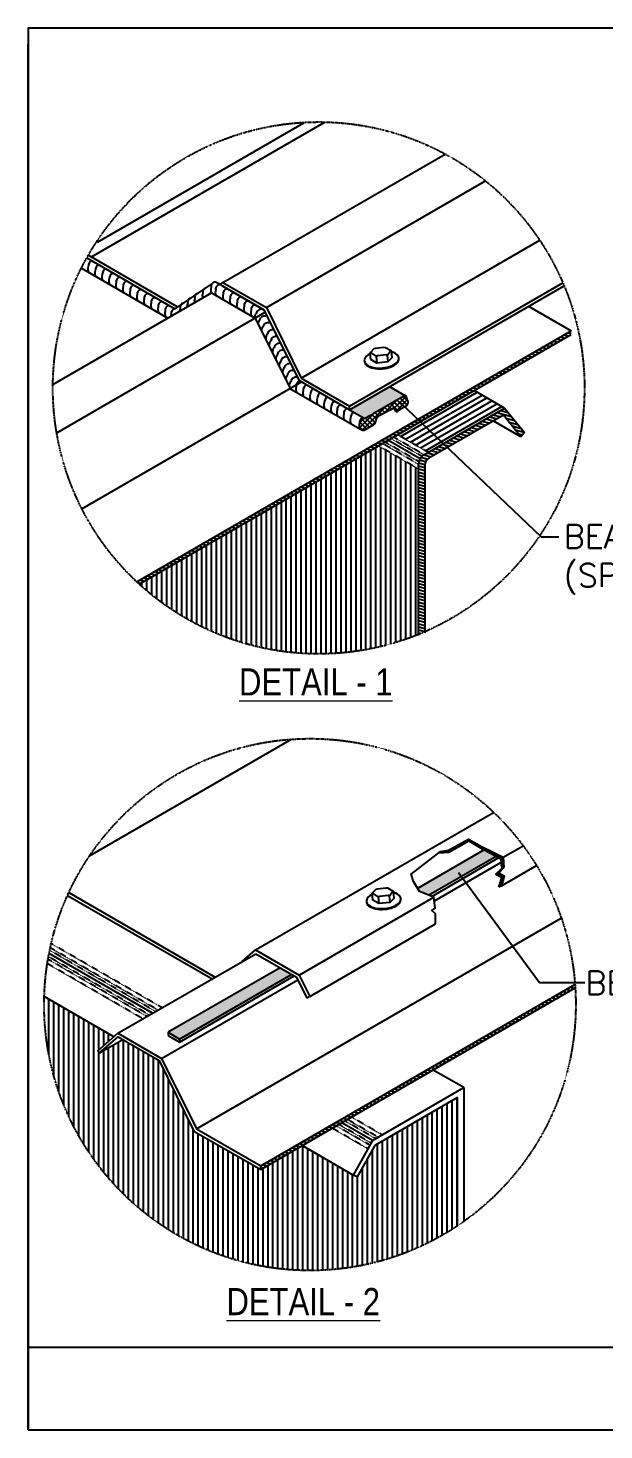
# Model space of a CAD drawing. Header units: millimetres. Extents: x 0 to 2669304, y -3314102 to 0.
# Drawn here: x 2642442 to 2648436, y -3236837 to -3222255 of the extents above; entities that cross this region are included whole.
import ezdxf

# ---------------------------------------------------------------- set-up
doc = ezdxf.new("R2010")
doc.units = ezdxf.units.MM
doc.header["$LTSCALE"] = 0.4
doc.header["$MEASUREMENT"] = 0
doc.linetypes.add('DOT2', pattern=[0.125, 0, -0.125])
doc.linetypes.add('HIDDEN', pattern=[0.375, 0.25, -0.125])
for name, color, linetype in [('05', 7, 'Continuous'), ('MISCEL', 7, 'Continuous'), ('Screws', 3, 'Continuous'), ('SECONDARY', 6, 'Continuous'), ('SHEETING', 150, 'Continuous')]:
    doc.layers.add(name, color=color, linetype=linetype)
doc.layers.add('TEXT', color=7, linetype='Continuous', lineweight=13)
doc.styles.add('HEADINGS', font='ARIALN.TTF', dxfattribs={"height": 25})
doc.styles.add('ROMANS', font='romans.shx')
doc.dimstyles.new('Standard 1', dxfattribs={"dimtxt": 2.5, "dimasz": 2, "dimexe": 1, "dimexo": 1, "dimgap": 0.5, "dimtad": 1, "dimdec": 0, "dimzin": 0, "dimdsep": 46, "dimtxsty": 'ROMANS', "dimcen": 0, "dimclrd": 2, "dimclre": 2, "dimadec": 0, "dimazin": 0, "dimtfac": 1, "dimtdec": 0, "dimtofl": 0, "dimtmove": 2, "dimatfit": 3, "dimfxl": 0, "dimtolj": 1, "dimtzin": 0, "dimarcsym": 0})

msp = doc.modelspace()

# ---------------------------------------------------------------- hatches: boundary and pattern name
msp.add_hatch(color=3).paths.add_polyline_path([(2646344.8608, -3226089.2369, -0.3878560601), (2646371.7309, -3226080.3389), (2646205.3801, -3225984.4969), (2645789.3547, -3226224.6893), (2645946.6497, -3226315.3137, 0.0306417575), (2646050.121, -3226257.7813)])
h = msp.add_hatch()
h.set_pattern_fill('ANSI37', color=251, scale=290.952539, style=0)
h.set_pattern_definition([(45, (2614034.04, -3232812.055), (-25.716814, 25.716814), []), (135, (2614034.04, -3232812.055), (-25.716814, -25.716814), [])])
edge = h.paths.add_edge_path()
edge.add_arc((2645945.547, -3226357.5688), 54.0505, 115.45974925, 188.44231176)
edge.add_arc((2645951.8747, -3226390.5192), 64.8143, 157.2972835, 210.67076594)
edge.add_arc((2645929.8637, -3226393.3583), 45.2945, 221.85558792, 304.55206733)
edge.add_line((2645955.5527, -3226430.6633), (2646024.2169, -3226390.3503))
edge.add_arc((2646005.5166, -3226332.3594), 60.9314, 287.87293353, 333.45827621)
edge.add_arc((2646152.5878, -3226357.1589), 92.5933, 133.25433312, 181.50240264, ccw=False)
edge.add_arc((2645899.6479, -3225835.8966), 491.7968, 292.66264413, 304.32546965)
edge.add_arc((2645905.7089, -3225601.7632), 695.3731, 292.96025883, 298.90172869)
edge.add_arc((2646242.3655, -3226228.5806), 18.0623, 3.16356488, 91.82967943, ccw=False)
edge.add_arc((2646283.2674, -3226223.5105), 23.227, 190.10008337, 245.20647689)
edge.add_arc((2646276.2952, -3226224.684), 20.1041, 262.08598462, 314.16165145)
edge.add_arc((2646044.4239, -3225841.0997), 467.8301, 301.70663859, 308.91778231)
edge.add_line((2646338.3168, -3226205.094), (2646387.5013, -3226178.7056))
edge.add_arc((2646346.5088, -3226146.2275), 52.2993, 321.61044126, 395.56309054)
edge.add_arc((2646377.7899, -3226116.2722), 11.2725, 2.34836801, 62.30350408)
edge.add_arc((2646363.1684, -3226099.5021), 20.9891, 341.12772535, 510.72040325)
edge.add_line((2646344.8608, -3226089.2369), (2646050.121, -3226257.7813))
edge.add_arc((2645529.4301, -3225443.1381), 966.8311, 295.56275361, 302.58526648, ccw=False)
at = {"linetype": 'DOT2', "ltscale": 0.3}
h = msp.add_hatch(dxfattribs=at)
h.set_pattern_fill('ANSI31', color=208, scale=414.607367, angle=45, style=0)
h.set_pattern_definition([(90, (2641243.234, -3249206.37), (-51.82592, 5e-15), [])])
h.paths.add_polyline_path([(2646505.7957, -3226841.8773), (2646087.7729, -3226600.5317), (2643597.9472, -3228038.0333, 0.2893935843), (2646505.7957, -3228562.3241)])
h = msp.add_hatch()
h.set_pattern_fill('ANSI31', color=251, scale=99.505768, angle=35, style=0)
h.set_pattern_definition([(80, (2639391.42, -3247994.343), (-12.2492565, 2.1598744), [])])
h.paths.add_polyline_path([(2647028.2977, -3230709.3647), (2647027.9842, -3230692.7757), (2646818.0761, -3230808.0145), (2646819.4273, -3230825.8499), (2646820.911, -3230825.7374)])
h.paths.add_polyline_path([(2646818.0761, -3230808.0145), (2646734.5276, -3230820.8621), (2646718.1421, -3230833.5229), (2646819.4273, -3230825.8499)])
h.paths.add_polyline_path([(2647169.4074, -3230772.5324), (2647027.9842, -3230692.7757), (2647028.2977, -3230709.3647), (2647169.6242, -3230792.532), (2647263.8501, -3230842.3593), (2647364.3142, -3230895.3861), (2647385.7252, -3230880.6716), (2647267.6794, -3230821.4546)])
h.paths.add_polyline_path([(2647385.7252, -3230880.6716), (2647364.3142, -3230895.3861), (2647371.6901, -3230996.7478), (2647394.6756, -3230986.8561)])
h.paths.add_polyline_path([(2647394.6756, -3230986.8561), (2647371.6901, -3230996.7478), (2647311.3782, -3231057.2436), (2647341.1188, -3231042.5291)])
h.paths.add_polyline_path([(2647341.1188, -3231042.5291), (2647311.3782, -3231057.2436), (2647369.2194, -3231087.2213), (2647398.9599, -3231072.5068), (2647398.9599, -3231072.5068)])
h.paths.add_polyline_path([(2647398.9599, -3231072.5068), (2647369.2194, -3231087.2213), (2647340.4226, -3231192.0715), (2647370.163, -3231177.3571), (2647370.1631, -3231177.357)])
h = msp.add_hatch(color=3)
h.paths.add_polyline_path([(2643901.9754, -3232701.3204), (2644017.6632, -3232771.1967), (2645183.6947, -3232098.1906), (2645065.6417, -3232030.0327)])
h.paths.add_polyline_path([(2646495.5516, -3231205.1563), (2646515.1428, -3231237.9694), (2646610.4523, -3231274.6995), (2647313.818, -3230868.7333), (2647263.8501, -3230842.3593), (2647191.1222, -3230803.9003)])
h = msp.add_hatch(dxfattribs=at)
h.set_pattern_fill('ANSI31', color=208, scale=414.607367, angle=45, style=0)
h.set_pattern_definition([(90, (2638357.64, -3273045.87), (-51.82592, 5e-15), [])])
edge = h.paths.add_edge_path()
edge.add_arc((2645376.1639, -3232412.6648), 2766.2941, 178.28877653, 303.70921748)
edge.add_line((2646911.397, -3234713.8476), (2646911.397, -3233380.3013))
edge.add_line((2646911.397, -3233380.3013), (2646050.478, -3233877.3532))
edge.add_line((2646050.478, -3233877.3532), (2645867.8412, -3234204.1913))
edge.add_line((2645867.8412, -3234204.1913), (2645825.5688, -3234185.905))
edge.add_line((2645825.5688, -3234185.905), (2645328.9317, -3233899.1964))
edge.add_line((2645328.9317, -3233899.1964), (2645295.8372, -3233880.0893))
edge.add_line((2645295.8372, -3233880.0893), (2644864.1729, -3234129.3107))
edge.add_line((2644864.1729, -3234129.3107), (2644168.6939, -3233728.6288))
edge.add_line((2644168.6939, -3233728.6288), (2643806.0254, -3232995.6126))
edge.add_line((2643806.0254, -3232995.6126), (2643427.8941, -3232777.2984))
edge.add_line((2643427.8941, -3232777.2984), (2643187.3473, -3232916.1782))
edge.add_line((2643187.3473, -3232916.1782), (2643167.4937, -3232893.2517))
edge.add_line((2643167.4937, -3232893.2517), (2643335.1361, -3232748.078))
edge.add_line((2643335.1361, -3232748.078), (2642611.1036, -3232330.0576))
at = {"layer": 'SECONDARY'}
h = msp.add_hatch(dxfattribs=at)
h.set_pattern_fill('ANSI31', color=251, scale=248.76442, angle=300, style=0)
h.set_pattern_definition([(345, (2670862.17, -3249206.37), (8.04812, 30.035997), [])])
h.paths.add_polyline_path([(2646570.9871, -3226802.3786, -0.2679491924), (2646612.4479, -3226730.5665), (2647389.9523, -3226281.674), (2647571.2935, -3226507.975), (2647608.6042, -3226462.6337), (2647402.541, -3226208.6396), (2646563.2398, -3226693.2103, 0.2281260898), (2646505.7957, -3226790.4078), (2646505.7957, -3228562.3241, 0.0063908278), (2646570.9871, -3228534.9311)])
h.paths.add_polyline_path([(2648094.5987, -3225441.8903), (2648094.5987, -3225404.2919), (2643572.9666, -3228014.8574, 0.0030795702), (2643597.9472, -3228038.0333)])
at = {"layer": 'SECONDARY', "linetype": 'DOT2', "ltscale": 0.3}
h = msp.add_hatch(dxfattribs=at)
h.set_pattern_fill('ANSI31', color=208, scale=414.607367, angle=345, style=0)
h.set_pattern_definition([(30, (2640649.75, -3238333.064), (-25.91296, 44.88256), [])])
h.paths.add_polyline_path([(2647402.541, -3226208.6396), (2647084.5455, -3226025.0448), (2646287.8276, -3226485.0301), (2646605.8231, -3226668.6249)])
at = {"layer": 'SECONDARY'}
h = msp.add_hatch(dxfattribs=at)
h.set_pattern_fill('ANSI31', color=251, scale=248.76442, angle=300, style=0)
h.set_pattern_definition([(345, (2639391.42, -3247994.343), (8.04812, 30.035997), [])])
h.paths.add_polyline_path([(2648137.0464, -3232239.7164, 0.0032751814), (2648134.5438, -3232203.5628), (2644864.1729, -3234091.7123), (2644864.1729, -3234129.3107)])

# ---------------------------------------------------------------- linework, layer by layer
at = {"color": 3}
for p, q in [((2644896.6475, -3225186.3007, 4850.4126), (2644396.789, -3224897.7744, 4845.5558)), ((2644358.3088, -3224911.7035, 4845.4525), (2643969.03, -3225174.4548, 4850.4126)), ((2644352.2305, -3225009.4324, 4845.4525), (2644805.9754, -3225271.4022, 4845.4525)), ((2644896.6475, -3225186.3007, 4850.4126), (2645259.3159, -3225919.317, 4850.4126)), ((2644805.9754, -3225271.4022, 4845.4525), (2645168.6439, -3226004.4184, 4845.4525)), ((2645259.3159, -3225919.317, 4850.4126), (2645789.3547, -3226224.6893, 4850.4126)), ((2645168.425, -3226004.2923, 4850.4126), (2645896.1271, -3226423.5813, -6576.0438)), ((2646205.3801, -3225984.4969, -6576.0438), (2646371.7309, -3226080.3389, -6576.0438)), ((2645789.3547, -3226224.6893, -6576.0438), (2645946.649, -3226315.3134, -6576.0438)), ((2643901.9754, -3232701.3204, -606.3016), (2643901.9754, -3232732.9319, -606.3016)), ((2643901.9754, -3232732.9319, -606.3016), (2644017.6632, -3232802.8082, -606.3016)), ((2644017.6632, -3232771.1967, -606.3016), (2644017.6632, -3232802.8082, -606.3016))]:
    msp.add_line(p, q, dxfattribs=at)
msp.add_line((2666683.7245, -3235979.1073), (2642441.8151, -3235979.1073))
msp.add_lwpolyline([(2642441.8152, -3236837.4536), (2666683.7247, -3236837.4536), (2666683.7247, -3222255.0416), (2642441.8152, -3222255.0416)], close=True)
at = {"color": 3, "elevation": 4850.4126}
msp.add_lwpolyline([(2642996.7854, -3224753.1041), (2643896.2761, -3225272.4253)], dxfattribs=at)
at = {"color": 3}
for points, elevation in [([(2643106.9894, -3224678.874, 0.3728169716), (2643069.0178, -3224738.5918, 0.2371893852), (2643073.0626, -3224796.6689)], 4850.4126), ([(2643179.8758, -3224720.8671, 0.3728169716), (2643141.9042, -3224780.5848, 0.2371893852), (2643145.9491, -3224838.6619)], 4850.4126), ([(2643252.7623, -3224762.8601, 0.3728169716), (2643214.7907, -3224822.5779, 0.2371893852), (2643218.8355, -3224880.655)], 4850.4126), ([(2643325.6487, -3224804.8532, 0.3728169716), (2643287.6771, -3224864.5709, 0.2371893852), (2643291.722, -3224922.648)], 4850.4126), ([(2643397.6149, -3224845.2428, 0.3728169716), (2643359.6433, -3224904.9605, 0.2371893852), (2643363.6882, -3224963.0376)], 4850.4126), ([(2643470.5013, -3224887.2358, 0.3728169716), (2643432.5297, -3224946.9535, 0.2371893852), (2643436.5746, -3225005.0307)], 4850.4126), ([(2644396.789, -3224897.7744, 0.5292362081), (2644348.1856, -3224951.3553, 0.2371893852), (2644352.2305, -3225009.4324)], 4845.4525), ([(2643543.3878, -3224929.2289, 0.3728169716), (2643505.4162, -3224988.9466, 0.2371893852), (2643509.4611, -3225047.0237)], 4850.4126), ([(2643616.2743, -3224971.2219, 0.3728169716), (2643578.3026, -3225030.9396, 0.2371893852), (2643582.3475, -3225089.0168)], 4850.4126), ([(2643689.1607, -3225013.215, 0.3728169716), (2643651.1891, -3225072.9327, 0.2371893852), (2643655.234, -3225131.0098)], 4850.4126), ([(2644204.6662, -3225015.4076, 0.3804637224), (2644177.2819, -3225066.7101, 0.1777288735), (2644175.297, -3225111.3326)], 4847.6301), ([(2644287.9865, -3224959.1689, 0.3804637224), (2644260.6022, -3225010.4714, 0.206286267), (2644261.1474, -3225061.7668)], 4846.5685), ([(2644442.5752, -3224924.203, 0.5061413439), (2644395.6753, -3224978.7735, 0.2371893852), (2644399.7202, -3225036.8506)], 4845.4525), ([(2644510.6129, -3224964.291, 0.3728169716), (2644472.6413, -3225024.0087, 0.2371893852), (2644476.6862, -3225082.0858)], 4850.4126), ([(2644583.4994, -3225006.284, 0.3728169716), (2644545.5278, -3225066.0017, 0.2371893852), (2644549.5726, -3225124.0789)], 4850.4126), ([(2643762.0472, -3225055.208, 0.3728169716), (2643724.0756, -3225114.9257, 0.2371893852), (2643728.1204, -3225173.0028)], 4850.4126), ([(2643834.9336, -3225097.201, 0.3728169716), (2643796.962, -3225156.9188, 0.2371893852), (2643801.0069, -3225214.9959)], 4850.4126), ([(2643907.8201, -3225139.1941, 0.3728169716), (2643869.8485, -3225198.9118, 0.2371893852), (2643873.8933, -3225256.9889)], 4850.4126), ([(2643969.03, -3225174.4548, 0.3728169716), (2643931.0584, -3225234.1725, 0.0837524839), (2643926.1611, -3225255.1712, 0.0837524839)], 4850.4126), ([(2644054.4084, -3225116.827, 0.3804637224), (2644027.0241, -3225168.1295, 0.124830543), (2644022.3294, -3225199.6484)], 4849.5447), ([(2644131.4518, -3225064.8251, 0.3804637224), (2644104.0675, -3225116.1275, 0.1523005101), (2644100.447, -3225154.5472)], 4848.563), ([(2644656.3858, -3225048.2771, 0.3728169716), (2644618.4142, -3225107.9948, 0.2371893852), (2644622.4591, -3225166.0719)], 4850.4126), ([(2644729.2723, -3225090.2701, 0.3728169716), (2644691.3007, -3225149.9878, 0.2371893852), (2644695.3456, -3225208.065)], 4850.4126), ([(2644802.1587, -3225132.2631, 0.3728169716), (2644764.1871, -3225191.9809, 0.2371893852), (2644768.232, -3225250.058)], 4850.4126), ([(2644882.2165, -3225181.8016, 0.4252402268), (2644816.3112, -3225223.2558, 0.1893429699), (2644798.9754, -3225267.3607, 0.1893429699)], 4850.4126), ([(2644917.1136, -3225252.3346, 0.4252402268), (2644851.2082, -3225293.7889, 0.1540078565), (2644834.4845, -3225329.0241, 0.1540078565)], 4850.4126), ([(2644952.0106, -3225322.8677, 0.4252402268), (2644886.1053, -3225364.322, 0.154007811), (2644869.3816, -3225399.5572, 0.154007811)], 4850.4126), ([(2644999.8963, -3225394.9846, 0.4252402268), (2644933.991, -3225436.4389, 0.2371893852), (2644917.7349, -3225492.3411)], 4850.4126), ([(2645034.7934, -3225465.5177, 0.4252402268), (2644968.8881, -3225506.972, 0.2371893852), (2644952.6319, -3225562.8742)], 4850.4126), ([(2645069.6904, -3225536.0508, 0.4252402268), (2645003.7851, -3225577.5051, 0.2371893852), (2644987.529, -3225633.4072)], 4850.4126), ([(2645104.5875, -3225606.5839, 0.4252402268), (2645038.6822, -3225648.0382, 0.2371893852), (2645022.4261, -3225703.9403)], 4850.4126), ([(2645139.4846, -3225677.117, 0.4252402268), (2645073.5793, -3225718.5713, 0.2371893852), (2645057.3232, -3225774.4734)], 4850.4126), ([(2645174.3817, -3225747.6501, 0.4252402268), (2645108.4764, -3225789.1043, 0.2371893852), (2645092.2203, -3225845.0065)], 4850.4126), ([(2645209.2788, -3225818.1832, 0.4252402268), (2645143.3734, -3225859.6374, 0.2371893852), (2645127.1173, -3225915.5396)], 4850.4126), ([(2645244.1758, -3225888.7162, 0.4252402268), (2645178.2705, -3225930.1705, 0.2371893852), (2645162.0144, -3225986.0727)], 4850.4126), ([(2645271.6569, -3225926.4271, 0.3728169716), (2645233.6852, -3225986.1448, 0.2371893852), (2645237.7301, -3226044.222)], 4850.4126), ([(2645344.5433, -3225968.4202, 0.3728169716), (2645306.5717, -3226028.1379, 0.2371893852), (2645310.6166, -3226086.215)], 4850.4126), ([(2645417.4298, -3226010.4132, 0.3728169716), (2645379.4582, -3226070.1309, 0.2371893852), (2645383.503, -3226128.2081)], 4850.4126), ([(2645490.3162, -3226052.4062, 0.3728169716), (2645452.3446, -3226112.124, 0.2371893852), (2645456.3895, -3226170.2011)], 4850.4126), ([(2645563.2027, -3226094.3993, 0.3728169716), (2645525.2311, -3226154.117, 0.2371893852), (2645529.2759, -3226212.1941)], 4850.4126), ([(2645636.0891, -3226136.3923, 0.3728169716), (2645598.1175, -3226196.1101, 0.2371893852), (2645602.1624, -3226254.1872)], 4850.4126), ([(2645697.299, -3226171.6531, 0.3728169716), (2645659.3274, -3226231.3708, 0.2371893852), (2645663.3723, -3226289.4479)], 4850.4126), ([(2645766.8937, -3226211.7488, 0.3728169716), (2645728.9221, -3226271.4665, 0.2371893852), (2645732.967, -3226329.5436)], 4850.4126), ([(2645922.3119, -3226308.7673, 0.3296661907), (2645892.0822, -3226365.5041, 0.2371893852), (2645896.1271, -3226423.5813, 0.3773524111), (2645955.5527, -3226430.6633), (2646024.2169, -3226390.3503, 0.2015688154), (2646060.0264, -3226359.5866, -0.2136881334), (2646089.1394, -3226289.7215, 0.05093265), (2646176.9688, -3226242.0458, 0.0259303623), (2646241.7888, -3226210.5275, -0.4074111277), (2646260.4003, -3226227.5838, 0.2451905253), (2646273.5271, -3226244.5966, 0.231215974), (2646290.3014, -3226239.1062, 0.0314749378), (2646338.3168, -3226205.094), (2646387.5013, -3226178.7056, 0.3343655985), (2646389.053, -3226115.8103, 0.267739393), (2646383.0293, -3226106.2912, 0.9130668946), (2646344.8608, -3226089.2369), (2646344.8608, -3226089.2369), (2646050.121, -3226257.7813, -0.0306510862), (2645946.6172, -3226315.3293)], -6576.0438), ([(2645837.2186, -3226252.2658, 0.3728169716), (2645799.247, -3226311.9835, 0.2371893852), (2645803.2919, -3226370.0606)], -6576.0438)]:
    msp.add_lwpolyline(points, format="xyb", dxfattribs=dict(at, elevation=elevation))
at = {"color": 8, "linetype": 'HIDDEN'}
for centre in [(2645466.8618, -3225998.538, -6063.0158), (2645376.1639, -3232412.6648, -6063.0158)]:
    msp.add_circle(centre, 2766.2941, dxfattribs=at)
at = {"layer": '05', "linetype": 'Continuous'}
msp.add_line((2642441.8152, -3236837.4536), (2642441.8152, -3222424.2656), dxfattribs=at)
at = {"layer": 'MISCEL'}
for p, q in [((2647191.0696, -3230803.9307, -606.3016), (2646495.5516, -3231205.1563, -606.3016)), ((2646610.4523, -3231274.6995, -606.3016), (2647313.818, -3230868.7333, -606.3016)), ((2646643.2943, -3231287.3561, -606.3016), (2647342.4266, -3230883.8334, -606.3016)), ((2645065.6417, -3232030.0327, -606.3016), (2643901.9754, -3232701.3204, -606.3016)), ((2644017.6632, -3232771.1967, -606.3016), (2645183.6947, -3232098.1906, -606.3016)), ((2644017.6632, -3232802.8082, -606.3016), (2645211.0754, -3232113.9989, -606.3016)), ((2643901.9754, -3232701.3204, -606.3016), (2644017.6632, -3232771.1967, -606.3016))]:
    msp.add_line(p, q, dxfattribs=at)
at = {"layer": 'Screws', "color": 31}
for p, q in [((2646230.5077, -3225683.0125, -6576.0438), (2646223.9195, -3225614.6315, -6576.0438)), ((2646009.1391, -3225703.0116, -6576.0438), (2646002.717, -3225631.9256, -6576.0438)), ((2646064.3292, -3225670.2983, -6576.0438), (2646071.1591, -3225739.2456, -6576.0438)), ((2646181.0024, -3225658.8199, -6576.0438), (2646187.5109, -3225728.5001, -6576.0438))]:
    msp.add_line(p, q, dxfattribs=at)
at = {"layer": 'Screws', "color": 113}
for p, q in [((2646030.1533, -3231326.1466, -606.3016), (2646023.7311, -3231255.0607, -606.3016)), ((2646085.3434, -3231293.4333, -606.3016), (2646092.1732, -3231362.3807, -606.3016)), ((2646202.0166, -3231281.955, -606.3016), (2646208.525, -3231351.6352, -606.3016)), ((2646251.5219, -3231306.1475, -606.3016), (2646244.9336, -3231237.7665, -606.3016))]:
    msp.add_line(p, q, dxfattribs=at)
at = {"layer": 'Screws', "color": 31, "elevation": -6576.0438}
for points in [[(2646009.5524, -3225624.9745), (2646009.5467, -3225631.1202), (2646002.715, -3225631.9276), (2646009.5524, -3225624.9745)], [(2646009.5484, -3225624.9786), (2646045.5438, -3225589.3504), (2646059.3802, -3225584.6912), (2646143.2822, -3225575.6163), (2646160.8562, -3225576.7579), (2646214.004, -3225606.0612)], [(2646217.6265, -3225612.6013), (2646189.1543, -3225650.0253)], [(2646213.9879, -3225606.0473), (2646217.6265, -3225612.6013), (2646223.9299, -3225614.6405), (2646213.9879, -3225606.0473)], [(2646230.5077, -3225683.0125), (2646187.5109, -3225728.5001), (2646070.8619, -3225739.2285), (2646009.1391, -3225703.0116)], [(2646053.1485, -3225661.3142), (2646009.5467, -3225631.1202)], [(2646170.6447, -3225655.3779), (2646077.6994, -3225663.9262)], [(2646170.6447, -3225655.3779), (2646189.1543, -3225650.0253), (2646181.0024, -3225658.8199), (2646170.6447, -3225655.3779)]]:
    msp.add_lwpolyline(points, dxfattribs=at)
msp.add_lwpolyline([(2646077.6994, -3225663.9262), (2646064.3292, -3225670.2983), (2646053.1485, -3225661.3142)], close=True, dxfattribs=at)
at = {"layer": 'Screws', "color": 113, "elevation": -606.3016}
for points in [[(2646030.5666, -3231248.1096), (2646030.5609, -3231254.2552), (2646023.7292, -3231255.0627), (2646030.5666, -3231248.1096)], [(2646251.5219, -3231306.1475), (2646208.525, -3231351.6352), (2646091.8761, -3231362.3635), (2646030.1533, -3231326.1466)], [(2646074.1627, -3231284.4493), (2646030.5609, -3231254.2552)], [(2646030.5626, -3231248.1136), (2646066.558, -3231212.4854), (2646080.3943, -3231207.8263), (2646164.2963, -3231198.7514), (2646181.8703, -3231199.8929), (2646235.0182, -3231229.1962)], [(2646191.6589, -3231278.5129), (2646098.7135, -3231287.0612)], [(2646191.6589, -3231278.5129), (2646210.1685, -3231273.1604), (2646202.0166, -3231281.955), (2646191.6589, -3231278.5129)], [(2646238.6407, -3231235.7363), (2646210.1685, -3231273.1604)], [(2646235.0021, -3231229.1823), (2646238.6407, -3231235.7363), (2646244.944, -3231237.7755), (2646235.0021, -3231229.1823)]]:
    msp.add_lwpolyline(points, dxfattribs=at)
msp.add_lwpolyline([(2646098.7135, -3231287.0612), (2646085.3434, -3231293.4333), (2646074.1627, -3231284.4493)], close=True, dxfattribs=at)
at = {"layer": 'Screws', "color": 31}
for centre, radius, start, end in [((2646214.1387, -3225719.9659, -6576.0438), 96.0585, 28.38834939, 83.58507019), ((2646032.0361, -3225735.6067, -6576.0438), 94.7566, 107.26759957, 161.83315287)]:
    msp.add_arc(centre, radius, start, end, dxfattribs=at)
at = {"layer": 'Screws', "color": 113}
for centre, radius, start, end in [((2646053.0503, -3231358.7418, -606.3016), 94.7566, 107.26759957, 161.83315287), ((2646235.1529, -3231343.1009, -606.3016), 96.0585, 28.38834939, 83.58507019)]:
    msp.add_arc(centre, radius, start, end, dxfattribs=at)
at = {"layer": 'Screws', "color": 31}
for centre, start_param, end_param in [((2646121.4128, -3225700.1976, -6576.0438), 3.0434255371, 6.4075342376), ((2646122.1537, -3225708.1295, -6576.0438), 3.103168979, 6.3325785197)]:
    msp.add_ellipse(centre, major_axis=(179.5438, 14.8001), ratio=0.5036906682, start_param=start_param, end_param=end_param, dxfattribs=at)
at = {"layer": 'Screws', "color": 113}
for centre, start_param, end_param in [((2646142.427, -3231323.3327, -606.3016), 3.0434255371, 6.4075342376), ((2646143.1679, -3231331.2645, -606.3016), 3.103168979, 6.3325785197)]:
    msp.add_ellipse(centre, major_axis=(179.5438, 14.8001), ratio=0.5036906682, start_param=start_param, end_param=end_param, dxfattribs=at)
at = {"layer": 'SECONDARY'}
for p, q in [((2647402.541, -3226208.6396, -13736.314), (2647084.5455, -3226025.0448, -13736.314)), ((2646563.2398, -3226693.2103, -13736.314), (2647402.541, -3226208.6396, -13736.314)), ((2647402.541, -3226208.6396, -13736.314), (2647608.6042, -3226462.6337, -13736.314)), ((2647389.9523, -3226281.674, -13736.314), (2646612.4479, -3226730.5665, -13736.314)), ((2647571.2935, -3226507.975, -13736.314), (2647284.6406, -3226342.4758, -13736.314)), ((2647571.2935, -3226507.975, -13736.314), (2647389.9523, -3226281.674, -13736.314)), ((2647608.6042, -3226462.6337, -13736.314), (2647571.2935, -3226507.975, -13736.314)), ((2646522.8622, -3226736.229, -13736.314), (2646187.8002, -3226542.7809, -13736.314)), ((2646505.7957, -3228574.1797, -13736.314), (2646505.7957, -3226790.4078, -13736.314)), ((2646570.9871, -3226802.3786, -13736.314), (2646570.9871, -3228544.4323, -13736.314)), ((2643737.8162, -3232503.2033, -6063.0158), (2642661.3086, -3231881.6814, -6063.0158)), ((2643335.1361, -3232748.078, -0.4919), (2642611.1036, -3232330.0576, -0.4919)), ((2646976.5884, -3233276.8967, -6063.0158), (2646658.5929, -3233093.3019, -6063.0158)), ((2646027.2404, -3233825.003, -6063.0158), (2646976.5884, -3233276.8967, -6063.0158)), ((2646976.5884, -3233276.8967, -6063.0158), (2646976.5884, -3234668.9947, -6063.0158)), ((2646911.397, -3233380.3013, -6063.0158), (2646050.478, -3233877.3532, -6063.0158)), ((2646911.397, -3234713.8476, -6063.0158), (2646911.397, -3233380.3013, -6063.0158)), ((2646027.2404, -3233825.003, -6063.0158), (2645709.2449, -3233641.4082, -6063.0158)), ((2645825.5583, -3234185.9239, -0.4919), (2645295.8372, -3233880.0893, -0.4919)), ((2646027.2404, -3233825.003, -6063.0158), (2645825.5419, -3234185.9532)), ((2646050.478, -3233877.3532, -5656.1485), (2645867.8412, -3234204.1913, -166.1262)), ((2645867.8412, -3234204.1913, -0.1728), (2645825.5583, -3234185.9239, -0.4919))]:
    msp.add_line(p, q, dxfattribs=at)
at = {"layer": 'SECONDARY', "color": 207, "linetype": 'DOT2', "ltscale": 0.3}
for p, q in [((2646605.8231, -3226668.6249, -13736.314), (2646287.8276, -3226485.0301, -13736.314)), ((2646505.7957, -3226841.8773, -13736.314), (2646087.7729, -3226600.5317, -13736.314)), ((2646505.7957, -3226792.7064, -13736.314), (2646130.3562, -3226575.9463, -13736.314)), ((2646510.4408, -3226765.6965, -13736.314), (2646156.0699, -3226561.1004, -13736.314)), ((2646542.1711, -3226710.738, -13736.314), (2646219.5305, -3226524.4614, -13736.314)), ((2646563.2398, -3226693.2103, -13736.314), (2646245.2443, -3226509.6156, -13736.314)), ((2643769.5465, -3232484.8838, -6063.0158), (2642667.933, -3231848.867, -6063.0158)), ((2643795.2602, -3232470.0379, -6063.0158), (2642673.5714, -3231822.4306, -6063.0158)), ((2643837.8435, -3232445.4525, -6063.0158), (2642683.4342, -3231778.9539, -6063.0158)), ((2643637.7888, -3232560.9541, -6063.0158), (2642642.8864, -3231986.5469, -6063.0158)), ((2643680.3721, -3232536.3686, -6063.0158), (2642650.2667, -3231941.637, -6063.0158)), ((2643706.0859, -3232521.5228, -6063.0158), (2642655.0567, -3231914.7108, -6063.0158)), ((2646063.6158, -3233809.3653, -6063.0158), (2645740.9752, -3233623.0887, -6063.0158)), ((2646084.6845, -3233791.8376, -6063.0158), (2645766.689, -3233608.2429, -6063.0158)), ((2646127.2678, -3233767.2522, -6063.0158), (2645809.2723, -3233583.6574, -6063.0158)), ((2645978.4418, -3233912.3307, -6063.0158), (2645609.2176, -3233699.159, -6063.0158)), ((2645999.2162, -3233875.1539, -6063.0158), (2645651.8009, -3233674.5736, -6063.0158)), ((2646011.7607, -3233852.7048, -6063.0158), (2645677.5146, -3233659.7277, -6063.0158))]:
    msp.add_line(p, q, dxfattribs=at)
at = {"layer": 'SECONDARY'}
for centre, radius, start, end in [((2646635.4917, -3226801.4851, -13736.314), 130.1682, 123.71525919, 175.11825949), ((2646653.9086, -3226802.3786, -13736.314), 82.9215, 120, 180)]:
    msp.add_arc(centre, radius, start, end, dxfattribs=at)
at = {"layer": 'SHEETING'}
for p, q in [((2643102.5726, -3224636.5087, 4850.4126), (2645524.9852, -3223237.9281, 4850.4126)), ((2643166.0318, -3224481.7361, 4850.4126), (2645312.7804, -3223242.3103, 4850.4126)), ((2644468.6767, -3224901.5998, 4850.4126), (2646783.0225, -3223565.4116, 4850.4126)), ((2644922.4216, -3225163.5695, 4850.4126), (2647204.4368, -3223846.0474, 4850.4126)), ((2645285.0901, -3225896.5857, 4850.4126), (2647767.9224, -3224463.1218, 4850.4126)), ((2643053.7917, -3224645.9569, 4850.4126), (2643969.0977, -3225174.4091, 4850.4126)), ((2643069.8856, -3224617.6369, 4850.4126), (2643999.1315, -3225154.1372, 4850.4126)), ((2643364.3539, -3224825.2601, 4850.4126), (2643364.3838, -3224825.2428, 4850.4126)), ((2642700.8008, -3225962.6333, 4850.4126), (2644352.1192, -3225009.2442, 4850.4126)), ((2644328.875, -3225022.6643, 4850.4126), (2644349.6641, -3225004.6614, 4850.4126)), ((2644442.5752, -3224924.203, 4850.4126), (2644468.6767, -3224901.5998, 4850.4126)), ((2644468.6767, -3224901.5998, 4850.4126), (2644922.4216, -3225163.5695, 4850.4126)), ((2645789.3547, -3226187.0909, -6576.0438), (2648008.2679, -3224906.0007, -6576.0438)), ((2645789.3547, -3226224.6893, -6576.0438), (2648021.0476, -3224936.2208, -6576.0438)), ((2644922.4216, -3225163.5695, 4850.4126), (2645285.0901, -3225896.5857, 4850.4126)), ((2647651.9812, -3225149.3014, 13996.1814), (2648094.5987, -3225404.2919, -3512.2429)), ((2642739.9988, -3226463.9419, 4850.4126), (2644909.1543, -3225211.5793, 4850.4126)), ((2643572.9666, -3228014.8574, -3512.2429), (2648094.5987, -3225404.2919, -3512.2429)), ((2643597.9472, -3228038.0333, -3512.2429), (2648094.5987, -3225441.8903, -3512.2429)), ((2645285.0901, -3225896.5857, 4850.4126), (2645789.3547, -3226187.0909, -15096.5589)), ((2643002.322, -3227254.8924, 4850.4126), (2645287.4911, -3225935.5494, 4850.4126)), ((2643083.229, -3230865.1403, -606.3016), (2645182.4359, -3229653.1627, -606.3016)), ((2644809.1355, -3231844.3269, -606.3016), (2647287.873, -3230413.2271, -606.3016)), ((2647027.9842, -3230692.7757, -606.3016), (2647028.2977, -3230709.3647, -606.3016)), ((2646818.0761, -3230808.0145, -606.3016), (2646819.4273, -3230825.8499, -606.3016)), ((2647385.7252, -3230880.6716, -606.3016), (2647594.5811, -3230760.0886, -606.3016)), ((2646670.8864, -3231333.7339, -606.3016), (2647364.5356, -3230933.2553, -606.3016)), ((2647385.7252, -3230880.6716, -606.3016), (2647364.3142, -3230895.3861, -606.3016)), ((2647370.1631, -3231177.357, -606.3016), (2647734.6108, -3230966.9431, -606.3016)), ((2647394.6756, -3230986.8561, -606.3016), (2647371.6901, -3230996.7478, -606.3016)), ((2647341.1188, -3231042.5291, -606.3016), (2647311.3782, -3231057.2436, -606.3016)), ((2647398.9598, -3231072.5068, -606.3016), (2647369.2194, -3231087.2213, -606.3016)), ((2645262.8804, -3232106.2966, -606.3016), (2646666.1026, -3231296.1459, -606.3016)), ((2647370.163, -3231177.3571, -606.3016), (2647340.4226, -3231192.0715, -606.3016)), ((2644194.468, -3233705.8976, -606.3016), (2647992.1742, -3231513.291, -606.3016)), ((2645373.5973, -3232330.0748, -606.3016), (2646682.4172, -3231574.4273, -606.3016)), ((2643378.0547, -3232710.9117, -606.3016), (2644811.5067, -3231883.3078, -606.3016)), ((2643831.7996, -3232972.8814, -606.3016), (2645249.6132, -3232154.3064, -606.3016)), ((2644864.1729, -3234091.7123, -6063.0158), (2648134.5438, -3232203.5628, -6063.0158)), ((2644864.1729, -3234129.3107, -6063.0158), (2648137.0464, -3232239.7164, -6063.0158)), ((2645373.5973, -3232330.0748, -606.3016), (2645343.8568, -3232344.7893, -606.3016)), ((2643167.4937, -3232893.2517, -606.3016), (2643187.3473, -3232916.1782, -606.3016)), ((2643187.3473, -3232916.1782, -606.3016), (2643427.8941, -3232777.2984, -606.3016))]:
    msp.add_line(p, q, dxfattribs=at)
for points, elevation in [([(2644470.3742, -3224940.249), (2644470.4138, -3224940.2146), (2644896.6475, -3225186.3007), (2645259.3159, -3225919.317), (2645789.3547, -3226224.6893), (2645789.3547, -3226187.0909)], 4850.4126), ([(2646682.4172, -3231574.4273), (2646682.4172, -3231467.8124), (2646643.3778, -3231433.7517), (2646643.3778, -3231433.7517), (2646680.3667, -3231408.2234), (2646666.1026, -3231296.1459), (2646515.1428, -3231237.9694), (2646452.1193, -3231132.4119), (2646428.2726, -3231057.5004), (2646734.5276, -3230820.8621), (2646818.0761, -3230808.0145), (2647027.9842, -3230692.7757), (2647169.4074, -3230772.5324), (2647267.6794, -3230821.4546), (2647385.7252, -3230880.6716), (2647394.6756, -3230986.8561), (2647341.1188, -3231042.5291), (2647398.9599, -3231072.5068), (2647370.1631, -3231177.357)], -606.3016), ([(2646718.1421, -3230833.5229), (2646820.911, -3230825.7374), (2647028.2977, -3230709.3647), (2647169.6242, -3230792.532), (2647263.8501, -3230842.3593), (2647364.3142, -3230895.3861), (2647371.6901, -3230996.7478), (2647311.3782, -3231057.2436), (2647369.2194, -3231087.2213), (2647340.4226, -3231192.0715)], -606.3016), ([(2642853.8717, -3231276.6962), (2644364.829, -3232149.0478)], -606.3016), ([(2642867.4838, -3231246.9432), (2644390.6031, -3232126.3166)], -606.3016), ([(2644669.3338, -3231965.3913), (2644809.1355, -3231844.3269), (2645262.8804, -3232106.2966), (2645373.5974, -3232330.0748)], -606.3016), ([(2644811.5067, -3231883.3078), (2645237.1063, -3232129.0278), (2645343.8568, -3232344.7893)], -606.3016), ([(2643167.4937, -3232893.2517), (2643378.0547, -3232710.9117), (2643831.7996, -3232972.8814), (2644194.468, -3233705.8976), (2644864.1729, -3234091.7123)], -606.3016), ([(2643187.3473, -3232916.1782), (2643379.7918, -3232749.5265), (2643806.0254, -3232995.6126), (2644168.6939, -3233728.6288), (2644864.1729, -3234129.3107), (2644864.1729, -3234091.7123)], -606.3016)]:
    msp.add_lwpolyline(points, dxfattribs=dict(at, elevation=elevation))

# ---------------------------------------------------------------- texts
at = {"layer": 'TEXT', "style": 'HEADINGS'}
for s, p in [('%%UDETAIL - 1', (2644637.7697, -3229197.6816)), ('%%UDETAIL - 2', (2644507.0944, -3235643.471))]:
    msp.add_text(s, height=282.147774, dxfattribs=at).set_placement(p)
at = {"layer": 'TEXT', "char_height": 242.460449, "width": 2484.421452, "style": 'ROMANS'}
for s, insert, attachment_point in [('BEAD MASTIC\\P(SPNA002)', (2648018.727, -3227421.4607, -20241.1595), 1), ('BEAD MASTIC\\P(SPNA001)', (2650344.4172, -3232066.5417, -18189.0473), 3)]:
    msp.add_mtext(s, dxfattribs=dict(at, insert=insert, attachment_point=attachment_point))

# ---------------------------------------------------------------- leaders
for points in [[(2646314.1819, -3226148.6494, -6576.0438), (2647783.3143, -3227546.9177, -6576.0438), (2647966.7512, -3227546.9177, -6576.0438)], [(2646922.5043, -3231037.8596, -6063.0158), (2647766.201, -3232182.3712, -6063.0158), (2648238.4496, -3232182.3712, -6063.0158)]]:
    msp.add_leader(points, dimstyle='Standard 1')

doc.saveas('drawing.dxf')
